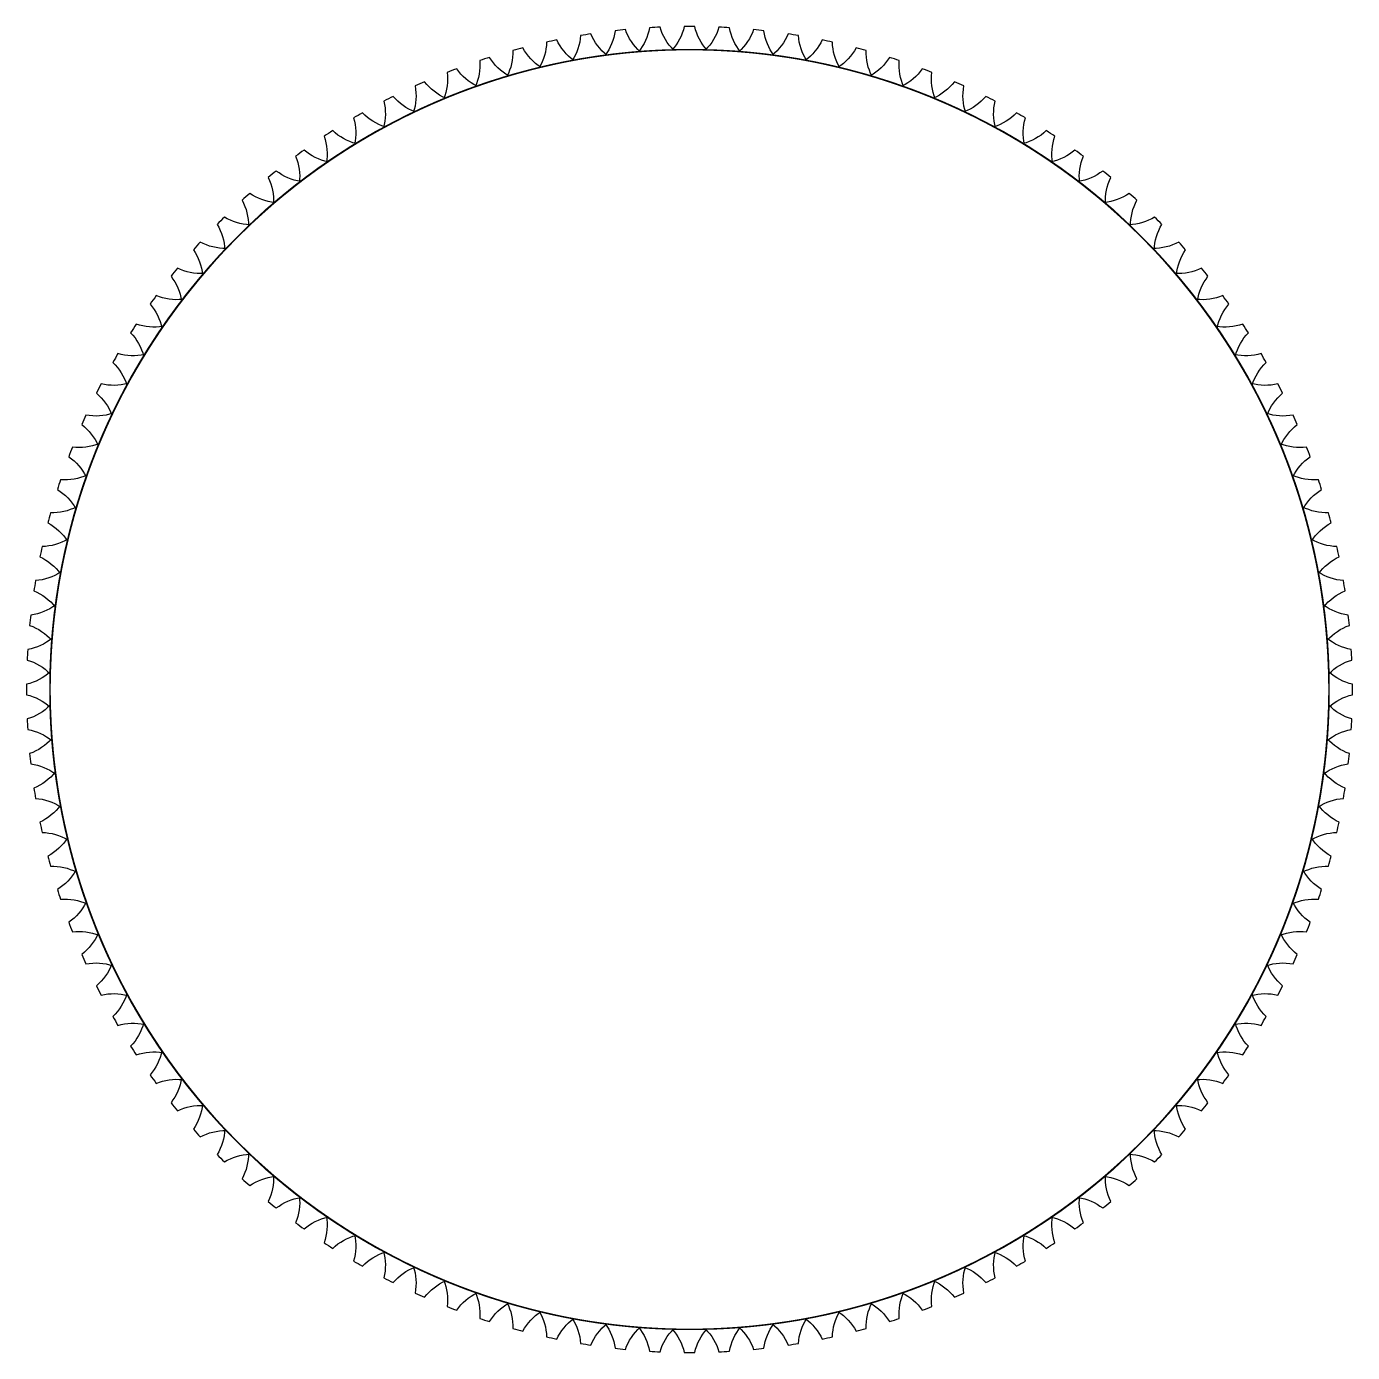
# Model space of a CAD drawing. Header units: millimetres. Extents: x -366 to 366, y -366 to 366.
import ezdxf

# ---------------------------------------------------------------- set-up
doc = ezdxf.new("R2010")
doc.units = ezdxf.units.MM
doc.layers.add('PROFILE', color=1, linetype='CONTINUOUS')

msp = doc.modelspace()

# ---------------------------------------------------------------- linework, layer by layer
at = {"layer": 'PROFILE'}
msp.add_lwpolyline([(352.964719, -9.773291, -0.127979), (365.988718, -2.873735, 0.003926), (365.988718, 2.873735, -0.127979), (352.964719, 9.773291, 1331.440331), (352.992488, 8.712849, -0.127979), (365.637543, 16.284572, 0.003926), (365.336743, 22.024167, -0.127979), (351.969498, 28.232643, 1331.440331), (352.052728, 27.175108, -0.127979), (364.284181, 35.398245, 0.003926), (363.683406, 41.114231, -0.127979), (350.009554, 46.614612, 1331.440331), (350.148017, 45.562881, -0.127979), (361.932341, 54.414894, 0.003926), (361.033238, 60.091604, -0.127979), (347.090258, 64.868813, 1331.440331), (347.283574, 63.82577, -0.127979), (358.58847, 73.282396, 0.003926), (357.393503, 78.904271, -0.127979), (343.219611, 82.945213, 1331.440331), (343.467252, 81.913717, -0.127979), (354.261732, 91.949035, 0.003926), (352.774177, 97.500666, -0.127979), (338.408224, 100.794266, 1331.440331), (338.709509, 99.777144, -0.127979), (348.963988, 110.363649, 0.003926), (347.187922, 115.829818, -0.127979), (332.669283, 118.367049, 1331.440331), (333.023387, 117.367089, -0.127979), (342.709758, 128.475763, 0.003926), (340.650049, 133.84149, -0.127979), (326.018519, 135.615396, 1331.440331), (326.424471, 134.635339, -0.127979), (335.516184, 146.235735, 0.003926), (333.178477, 151.486311, -0.127979), (318.47416, 152.49203, 1331.440331), (318.930849, 151.534563, -0.127979), (327.402984, 163.594884, 0.003926), (324.793687, 168.715918, -0.127979), (310.056886, 168.950695, 1331.440331), (310.563059, 168.018441, -0.127979), (318.392395, 180.505631, 0.003926), (315.518659, 185.483087, -0.127979), (300.789768, 184.946278, 1331.440331), (301.344037, 184.041792, -0.127979), (308.509114, 196.921625, 0.003926), (305.378817, 201.74186, -0.127979), (290.698205, 200.434935, 1331.440331), (291.299052, 199.560698, -0.127979), (297.780232, 212.79787, 0.003926), (294.401953, 217.447672, -0.127979), (279.80986, 215.374215, 1331.440331), (280.455637, 214.532621, -0.127979), (286.235154, 228.090851, 0.003926), (282.618154, 232.557475, -0.127979), (268.154575, 229.723169, 1331.440331), (268.843513, 228.916526, -0.127979), (273.905526, 242.758651, 0.003926), (270.059718, 247.029854, -0.127979), (255.764296, 243.442467, 1331.440331), (256.494507, 242.672986, -0.127979), (260.825142, 256.761066, 0.003926), (256.761066, 260.825142, -0.127979), (242.672986, 256.494507, 1331.440331), (243.442467, 255.764296, -0.127979), (247.029854, 270.059718, 0.003926), (242.758651, 273.905526, -0.127979), (228.916526, 268.843513, 1331.440331), (229.723169, 268.154575, -0.127979), (232.557475, 282.618154, 0.003926), (228.090851, 286.235154, -0.127979), (214.532621, 280.455637, 1331.440331), (215.374215, 279.80986, -0.127979), (217.447672, 294.401953, 0.003926), (212.79787, 297.780232, -0.127979), (199.560698, 291.299052, 1331.440331), (200.434935, 290.698205, -0.127979), (201.74186, 305.378817, 0.003926), (196.921625, 308.509114, -0.127979), (184.041792, 301.344037, 1331.440331), (184.946278, 300.789768, -0.127979), (185.483087, 315.518659, 0.003926), (180.505631, 318.392395, -0.127979), (168.018441, 310.563059, 1331.440331), (168.950695, 310.056886, -0.127979), (168.715918, 324.793687, 0.003926), (163.594884, 327.402984, -0.127979), (151.534563, 318.930849, 1331.440331), (152.49203, 318.47416, -0.127979), (151.486311, 333.178477, 0.003926), (146.235735, 335.516184, -0.127979), (134.635339, 326.424471, 1331.440331), (135.615396, 326.018519, -0.127979), (133.84149, 340.650049, 0.003926), (128.475763, 342.709758, -0.127979), (117.367089, 333.023387, 1331.440331), (118.367049, 332.669283, -0.127979), (115.829818, 347.187922, 0.003926), (110.363649, 348.963988, -0.127979), (99.777144, 338.709509, 1331.440331), (100.794266, 338.408224, -0.127979), (97.500666, 352.774177, 0.003926), (91.949035, 354.261732, -0.127979), (81.913717, 343.467252, 1331.440331), (82.945213, 343.219611, -0.127979), (78.904271, 357.393503, 0.003926), (73.282396, 358.58847, -0.127979), (63.82577, 347.283574, 1331.440331), (64.868813, 347.090258, -0.127979), (60.091604, 361.033238, 0.003926), (54.414894, 361.932341, -0.127979), (45.562881, 350.148017, 1331.440331), (46.614612, 350.009554, -0.127979), (41.114231, 363.683406, 0.003926), (35.398245, 364.284181, -0.127979), (27.175108, 352.052728, 1331.440331), (28.232643, 351.969498, -0.127979), (22.024167, 365.336743, 0.003926), (16.284572, 365.637543, -0.127979), (8.712849, 352.992488, 1331.440331), (9.773291, 352.964719, -0.127979), (2.873735, 365.988718, 0.003926), (-2.873735, 365.988718, -0.127979), (-9.773291, 352.964719, 1331.440331), (-8.712849, 352.992488, -0.127979), (-16.284572, 365.637543, 0.003926), (-22.024167, 365.336743, -0.127979), (-28.232643, 351.969498, 1331.440331), (-27.175108, 352.052728, -0.127979), (-35.398245, 364.284181, 0.003926), (-41.114231, 363.683406, -0.127979), (-46.614612, 350.009554, 1331.440331), (-45.562881, 350.148017, -0.127979), (-54.414894, 361.932341, 0.003926), (-60.091604, 361.033238, -0.127979), (-64.868813, 347.090258, 1331.440331), (-63.82577, 347.283574, -0.127979), (-73.282396, 358.58847, 0.003926), (-78.904271, 357.393503, -0.127979), (-82.945213, 343.219611, 1331.440331), (-81.913717, 343.467252, -0.127979), (-91.949035, 354.261732, 0.003926), (-97.500666, 352.774177, -0.127979), (-100.794266, 338.408224, 1331.440331), (-99.777144, 338.709509, -0.127979), (-110.363649, 348.963988, 0.003926), (-115.829818, 347.187922, -0.127979), (-118.367049, 332.669283, 1331.440331), (-117.367089, 333.023387, -0.127979), (-128.475763, 342.709758, 0.003926), (-133.84149, 340.650049, -0.127979), (-135.615396, 326.018519, 1331.440331), (-134.635339, 326.424471, -0.127979), (-146.235735, 335.516184, 0.003926), (-151.486311, 333.178477, -0.127979), (-152.49203, 318.47416, 1331.440331), (-151.534563, 318.930849, -0.127979), (-163.594884, 327.402984, 0.003926), (-168.715918, 324.793687, -0.127979), (-168.950695, 310.056886, 1331.440331), (-168.018441, 310.563059, -0.127979), (-180.505631, 318.392395, 0.003926), (-185.483087, 315.518659, -0.127979), (-184.946278, 300.789768, 1331.440331), (-184.041792, 301.344037, -0.127979), (-196.921625, 308.509114, 0.003926), (-201.74186, 305.378817, -0.127979), (-200.434935, 290.698205, 1331.440331), (-199.560698, 291.299052, -0.127979), (-212.79787, 297.780232, 0.003926), (-217.447672, 294.401953, -0.127979), (-215.374215, 279.80986, 1331.440331), (-214.532621, 280.455637, -0.127979), (-228.090851, 286.235154, 0.003926), (-232.557475, 282.618154, -0.127979), (-229.723169, 268.154575, 1331.440331), (-228.916526, 268.843513, -0.127979), (-242.758651, 273.905526, 0.003926), (-247.029854, 270.059718, -0.127979), (-243.442467, 255.764296, 1331.440331), (-242.672986, 256.494507, -0.127979), (-256.761066, 260.825142, 0.003926), (-260.825142, 256.761066, -0.127979), (-256.494507, 242.672986, 1331.440331), (-255.764296, 243.442467, -0.127979), (-270.059718, 247.029854, 0.003926), (-273.905526, 242.758651, -0.127979), (-268.843513, 228.916526, 1331.440331), (-268.154575, 229.723169, -0.127979), (-282.618154, 232.557475, 0.003926), (-286.235154, 228.090851, -0.127979), (-280.455637, 214.532621, 1331.440331), (-279.80986, 215.374215, -0.127979), (-294.401953, 217.447672, 0.003926), (-297.780232, 212.79787, -0.127979), (-291.299052, 199.560698, 1331.440331), (-290.698205, 200.434935, -0.127979), (-305.378817, 201.74186, 0.003926), (-308.509114, 196.921625, -0.127979), (-301.344037, 184.041792, 1331.440331), (-300.789768, 184.946278, -0.127979), (-315.518659, 185.483087, 0.003926), (-318.392395, 180.505631, -0.127979), (-310.563059, 168.018441, 1331.440331), (-310.056886, 168.950695, -0.127979), (-324.793687, 168.715918, 0.003926), (-327.402984, 163.594884, -0.127979), (-318.930849, 151.534563, 1331.440331), (-318.47416, 152.49203, -0.127979), (-333.178477, 151.486311, 0.003926), (-335.516184, 146.235735, -0.127979), (-326.424471, 134.635339, 1331.440331), (-326.018519, 135.615396, -0.127979), (-340.650049, 133.84149, 0.003926), (-342.709758, 128.475763, -0.127979), (-333.023387, 117.367089, 1331.440331), (-332.669283, 118.367049, -0.127979), (-347.187922, 115.829818, 0.003926), (-348.963988, 110.363649, -0.127979), (-338.709509, 99.777144, 1331.440331), (-338.408224, 100.794266, -0.127979), (-352.774177, 97.500666, 0.003926), (-354.261732, 91.949035, -0.127979), (-343.467252, 81.913717, 1331.440331), (-343.219611, 82.945213, -0.127979), (-357.393503, 78.904271, 0.003926), (-358.58847, 73.282396, -0.127979), (-347.283574, 63.82577, 1331.440331), (-347.090258, 64.868813, -0.127979), (-361.033238, 60.091604, 0.003926), (-361.932341, 54.414894, -0.127979), (-350.148017, 45.562881, 1331.440331), (-350.009554, 46.614612, -0.127979), (-363.683406, 41.114231, 0.003926), (-364.284181, 35.398245, -0.127979), (-352.052728, 27.175108, 1331.440331), (-351.969498, 28.232643, -0.127979), (-365.336743, 22.024167, 0.003926), (-365.637543, 16.284572, -0.127979), (-352.992488, 8.712849, 1331.440331), (-352.964719, 9.773291, -0.127979), (-365.988718, 2.873735, 0.003926), (-365.988718, -2.873735, -0.127979), (-352.964719, -9.773291, 1331.440331), (-352.992488, -8.712849, -0.127979), (-365.637543, -16.284572, 0.003926), (-365.336743, -22.024167, -0.127979), (-351.969498, -28.232643, 1331.440331), (-352.052728, -27.175108, -0.127979), (-364.284181, -35.398245, 0.003926), (-363.683406, -41.114231, -0.127979), (-350.009554, -46.614612, 1331.440331), (-350.148017, -45.562881, -0.127979), (-361.932341, -54.414894, 0.003926), (-361.033238, -60.091604, -0.127979), (-347.090258, -64.868813, 1331.440331), (-347.283574, -63.82577, -0.127979), (-358.58847, -73.282396, 0.003926), (-357.393503, -78.904271, -0.127979), (-343.219611, -82.945213, 1331.440331), (-343.467252, -81.913717, -0.127979), (-354.261732, -91.949035, 0.003926), (-352.774177, -97.500666, -0.127979), (-338.408224, -100.794266, 1331.440331), (-338.709509, -99.777144, -0.127979), (-348.963988, -110.363649, 0.003926), (-347.187922, -115.829818, -0.127979), (-332.669283, -118.367049, 1331.440331), (-333.023387, -117.367089, -0.127979), (-342.709758, -128.475763, 0.003926), (-340.650049, -133.84149, -0.127979), (-326.018519, -135.615396, 1331.440331), (-326.424471, -134.635339, -0.127979), (-335.516184, -146.235735, 0.003926), (-333.178477, -151.486311, -0.127979), (-318.47416, -152.49203, 1331.440331), (-318.930849, -151.534563, -0.127979), (-327.402984, -163.594884, 0.003926), (-324.793687, -168.715918, -0.127979), (-310.056886, -168.950695, 1331.440331), (-310.563059, -168.018441, -0.127979), (-318.392395, -180.505631, 0.003926), (-315.518659, -185.483087, -0.127979), (-300.789768, -184.946278, 1331.440331), (-301.344037, -184.041792, -0.127979), (-308.509114, -196.921625, 0.003926), (-305.378817, -201.74186, -0.127979), (-290.698205, -200.434935, 1331.440331), (-291.299052, -199.560698, -0.127979), (-297.780232, -212.79787, 0.003926), (-294.401953, -217.447672, -0.127979), (-279.80986, -215.374215, 1331.440331), (-280.455637, -214.532621, -0.127979), (-286.235154, -228.090851, 0.003926), (-282.618154, -232.557475, -0.127979), (-268.154575, -229.723169, 1331.440331), (-268.843513, -228.916526, -0.127979), (-273.905526, -242.758651, 0.003926), (-270.059718, -247.029854, -0.127979), (-255.764296, -243.442467, 1331.440331), (-256.494507, -242.672986, -0.127979), (-260.825142, -256.761066, 0.003926), (-256.761066, -260.825142, -0.127979), (-242.672986, -256.494507, 1331.440331), (-243.442467, -255.764296, -0.127979), (-247.029854, -270.059718, 0.003926), (-242.758651, -273.905526, -0.127979), (-228.916526, -268.843513, 1331.440331), (-229.723169, -268.154575, -0.127979), (-232.557475, -282.618154, 0.003926), (-228.090851, -286.235154, -0.127979), (-214.532621, -280.455637, 1331.440331), (-215.374215, -279.80986, -0.127979), (-217.447672, -294.401953, 0.003926), (-212.79787, -297.780232, -0.127979), (-199.560698, -291.299052, 1331.440331), (-200.434935, -290.698205, -0.127979), (-201.74186, -305.378817, 0.003926), (-196.921625, -308.509114, -0.127979), (-184.041792, -301.344037, 1331.440331), (-184.946278, -300.789768, -0.127979), (-185.483087, -315.518659, 0.003926), (-180.505631, -318.392395, -0.127979), (-168.018441, -310.563059, 1331.440331), (-168.950695, -310.056886, -0.127979), (-168.715918, -324.793687, 0.003926), (-163.594884, -327.402984, -0.127979), (-151.534563, -318.930849, 1331.440331), (-152.49203, -318.47416, -0.127979), (-151.486311, -333.178477, 0.003926), (-146.235735, -335.516184, -0.127979), (-134.635339, -326.424471, 1331.440331), (-135.615396, -326.018519, -0.127979), (-133.84149, -340.650049, 0.003926), (-128.475763, -342.709758, -0.127979), (-117.367089, -333.023387, 1331.440331), (-118.367049, -332.669283, -0.127979), (-115.829818, -347.187922, 0.003926), (-110.363649, -348.963988, -0.127979), (-99.777144, -338.709509, 1331.440331), (-100.794266, -338.408224, -0.127979), (-97.500666, -352.774177, 0.003926), (-91.949035, -354.261732, -0.127979), (-81.913717, -343.467252, 1331.440331), (-82.945213, -343.219611, -0.127979), (-78.904271, -357.393503, 0.003926), (-73.282396, -358.58847, -0.127979), (-63.82577, -347.283574, 1331.440331), (-64.868813, -347.090258, -0.127979), (-60.091604, -361.033238, 0.003926), (-54.414894, -361.932341, -0.127979), (-45.562881, -350.148017, 1331.440331), (-46.614612, -350.009554, -0.127979), (-41.114231, -363.683406, 0.003926), (-35.398245, -364.284181, -0.127979), (-27.175108, -352.052728, 1331.440331), (-28.232643, -351.969498, -0.127979), (-22.024167, -365.336743, 0.003926), (-16.284572, -365.637543, -0.127979), (-8.712849, -352.992488, 1331.440331), (-9.773291, -352.964719, -0.127979), (-2.873735, -365.988718, 0.003926), (2.873735, -365.988718, -0.127979), (9.773291, -352.964719, 1331.440331), (8.712849, -352.992488, -0.127979), (16.284572, -365.637543, 0.003926), (22.024167, -365.336743, -0.127979), (28.232643, -351.969498, 1331.440331), (27.175108, -352.052728, -0.127979), (35.398245, -364.284181, 0.003926), (41.114231, -363.683406, -0.127979), (46.614612, -350.009554, 1331.440331), (45.562881, -350.148017, -0.127979), (54.414894, -361.932341, 0.003926), (60.091604, -361.033238, -0.127979), (64.868813, -347.090258, 1331.440331), (63.82577, -347.283574, -0.127979), (73.282396, -358.58847, 0.003926), (78.904271, -357.393503, -0.127979), (82.945213, -343.219611, 1331.440331), (81.913717, -343.467252, -0.127979), (91.949035, -354.261732, 0.003926), (97.500666, -352.774177, -0.127979), (100.794266, -338.408224, 1331.440331), (99.777144, -338.709509, -0.127979), (110.363649, -348.963988, 0.003926), (115.829818, -347.187922, -0.127979), (118.367049, -332.669283, 1331.440331), (117.367089, -333.023387, -0.127979), (128.475763, -342.709758, 0.003926), (133.84149, -340.650049, -0.127979), (135.615396, -326.018519, 1331.440331), (134.635339, -326.424471, -0.127979), (146.235735, -335.516184, 0.003926), (151.486311, -333.178477, -0.127979), (152.49203, -318.47416, 1331.440331), (151.534563, -318.930849, -0.127979), (163.594884, -327.402984, 0.003926), (168.715918, -324.793687, -0.127979), (168.950695, -310.056886, 1331.440331), (168.018441, -310.563059, -0.127979), (180.505631, -318.392395, 0.003926), (185.483087, -315.518659, -0.127979), (184.946278, -300.789768, 1331.440331), (184.041792, -301.344037, -0.127979), (196.921625, -308.509114, 0.003926), (201.74186, -305.378817, -0.127979), (200.434935, -290.698205, 1331.440331), (199.560698, -291.299052, -0.127979), (212.79787, -297.780232, 0.003926), (217.447672, -294.401953, -0.127979), (215.374215, -279.80986, 1331.440331), (214.532621, -280.455637, -0.127979), (228.090851, -286.235154, 0.003926), (232.557475, -282.618154, -0.127979), (229.723169, -268.154575, 1331.440331), (228.916526, -268.843513, -0.127979), (242.758651, -273.905526, 0.003926), (247.029854, -270.059718, -0.127979), (243.442467, -255.764296, 1331.440331), (242.672986, -256.494507, -0.127979), (256.761066, -260.825142, 0.003926), (260.825142, -256.761066, -0.127979), (256.494507, -242.672986, 1331.440331), (255.764296, -243.442467, -0.127979), (270.059718, -247.029854, 0.003926), (273.905526, -242.758651, -0.127979), (268.843513, -228.916526, 1331.440331), (268.154575, -229.723169, -0.127979), (282.618154, -232.557475, 0.003926), (286.235154, -228.090851, -0.127979), (280.455637, -214.532621, 1331.440331), (279.80986, -215.374215, -0.127979), (294.401953, -217.447672, 0.003926), (297.780232, -212.79787, -0.127979), (291.299052, -199.560698, 1331.440331), (290.698205, -200.434935, -0.127979), (305.378817, -201.74186, 0.003926), (308.509114, -196.921625, -0.127979), (301.344037, -184.041792, 1331.440331), (300.789768, -184.946278, -0.127979), (315.518659, -185.483087, 0.003926), (318.392395, -180.505631, -0.127979), (310.563059, -168.018441, 1331.440331), (310.056886, -168.950695, -0.127979), (324.793687, -168.715918, 0.003926), (327.402984, -163.594884, -0.127979), (318.930849, -151.534563, 1331.440331), (318.47416, -152.49203, -0.127979), (333.178477, -151.486311, 0.003926), (335.516184, -146.235735, -0.127979), (326.424471, -134.635339, 1331.440331), (326.018519, -135.615396, -0.127979), (340.650049, -133.84149, 0.003926), (342.709758, -128.475763, -0.127979), (333.023387, -117.367089, 1331.440331), (332.669283, -118.367049, -0.127979), (347.187922, -115.829818, 0.003926), (348.963988, -110.363649, -0.127979), (338.709509, -99.777144, 1331.440331), (338.408224, -100.794266, -0.127979), (352.774177, -97.500666, 0.003926), (354.261732, -91.949035, -0.127979), (343.467252, -81.913717, 1331.440331), (343.219611, -82.945213, -0.127979), (357.393503, -78.904271, 0.003926), (358.58847, -73.282396, -0.127979), (347.283574, -63.82577, 1331.440331), (347.090258, -64.868813, -0.127979), (361.033238, -60.091604, 0.003926), (361.932341, -54.414894, -0.127979), (350.148017, -45.562881, 1331.440331), (350.009554, -46.614612, -0.127979), (363.683406, -41.114231, 0.003926), (364.284181, -35.398245, -0.127979), (352.052728, -27.175108, 1331.440331), (351.969498, -28.232643, -0.127979), (365.336743, -22.024167, 0.003926), (365.637543, -16.284572, -0.127979), (352.992488, -8.712849, 1331.440331)], format="xyb", close=True, dxfattribs=at)

doc.saveas('drawing.dxf')
